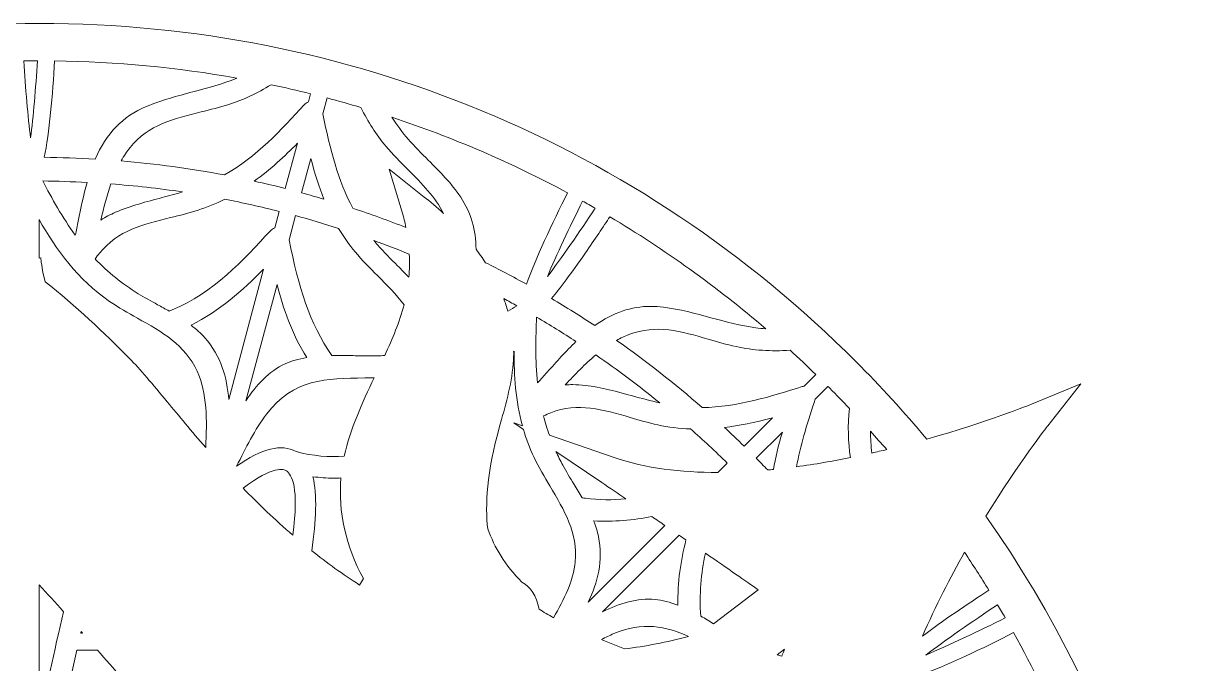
# Model space of a CAD drawing. Header units: millimetres. Extents: x 52 to 1305, y -358 to -18.
# Drawn here: x 1160.6 to 1304.7, y -125.2 to -46.4 of the extents above; entities that cross this region are included whole.
import ezdxf

# ---------------------------------------------------------------- set-up
doc = ezdxf.new("R2010")
doc.units = ezdxf.units.MM
doc.header["$MEASUREMENT"] = 0
doc.layers.add('Layer 1', color=7, linetype='Continuous')

msp = doc.modelspace()

# ---------------------------------------------------------------- linework, layer by layer
at = {"layer": 'Layer 1', "lineweight": 0}
for points, knots in [([(1304.68, -188.57), (1304.68, -159.12), (1295.81, -130.94), (1279.01, -107.05), (1283.1, -100.41), (1286.58, -96), (1286.61, -95.95), (1286.61, -95.95), (1290.7, -90.78), (1290.7, -90.78), (1290.7, -90.78), (1284.61, -93.28), (1284.61, -93.28), (1284.56, -93.3), (1279.24, -95.46), (1271.73, -97.57), (1268.94, -94.23), (1266.03, -91.04), (1263.06, -88.07), (1236.21, -61.22), (1200.52, -46.44), (1162.56, -46.44), (1124.59, -46.44), (1088.9, -61.22), (1062.06, -88.07), (1057.01, -93.11), (1052.29, -98.6), (1048.02, -104.39), (1041.03, -104.93), (1034.76, -102.76), (1031.22, -98.57), (1029.47, -96.5), (1028.57, -94.13), (1028.69, -91.89), (1028.92, -87.87), (1032.85, -84.07), (1036.95, -83.93), (1038.88, -83.85), (1040.82, -84.64), (1042.27, -86.07), (1043.69, -87.48), (1047.21, -91.36), (1047.25, -91.4), (1047.25, -91.4), (1047.77, -91.98), (1047.77, -91.98), (1047.77, -91.98), (1047.82, -91.2), (1047.82, -91.2), (1048.1, -86.29), (1045.92, -81.56), (1041.99, -78.56), (1037.98, -75.49), (1032.7, -74.63), (1027.86, -76.27), (1017.67, -79.74), (1011.92, -92.52), (1014.35, -100.54), (1016.61, -107.97), (1024.67, -117.36), (1037.04, -120.4), (1037.25, -120.46), (1037.47, -120.51), (1037.7, -120.56), (1026.4, -141.23), (1020.43, -164.74), (1020.43, -188.57), (1020.43, -211.7), (1026.07, -234.6), (1036.75, -254.82), (1036.75, -254.82), (1024.3, -262.34), (1024.3, -262.34), (1024.3, -262.34), (1048.6, -269.83), (1048.6, -269.83), (1047.35, -271.11), (1047.18, -273.16), (1048.29, -274.63), (1048.29, -274.63), (1048.56, -274.99), (1048.56, -274.99), (1049.07, -275.67), (1049.78, -276.14), (1050.6, -276.34), (1050.72, -276.37), (1050.85, -276.4), (1050.97, -276.41), (1051.94, -276.55), (1052.91, -276.3), (1053.69, -275.7), (1053.69, -275.7), (1053.83, -275.59), (1053.83, -275.59), (1053.83, -275.59), (1054.35, -301.27), (1054.35, -301.27), (1054.35, -301.27), (1064.24, -291.96), (1064.24, -291.96), (1064.47, -291.91), (1064.69, -291.87), (1064.92, -291.83), (1071.93, -298.46), (1079.51, -304.31), (1087.55, -309.32), (1087.48, -309.43), (1087.41, -309.54), (1087.35, -309.64), (1087.99, -309.92), (1088.63, -310.2), (1089.27, -310.5), (1089.28, -310.47), (1089.3, -310.44), (1089.32, -310.41), (1111.24, -323.62), (1136.42, -330.7), (1162.56, -330.7), (1172.85, -330.7), (1183.13, -329.59), (1193.13, -327.41), (1192.28, -342.47), (1201.08, -352.33), (1205.89, -355.45), (1207.12, -356.25), (1208.57, -356.86), (1210.19, -357.26), (1211.65, -357.61), (1213.26, -357.8), (1214.93, -357.8), (1221.3, -357.8), (1228.65, -355.1), (1232.81, -349.02), (1235.7, -344.8), (1236.33, -339.46), (1234.49, -334.75), (1232.68, -330.12), (1228.76, -326.72), (1223.98, -325.65), (1223.98, -325.65), (1223.23, -325.48), (1223.23, -325.48), (1223.23, -325.48), (1223.63, -326.15), (1223.63, -326.15), (1223.66, -326.19), (1226.41, -330.66), (1227.37, -332.42), (1228.35, -334.21), (1228.57, -336.3), (1227.97, -338.15), (1226.73, -342.02), (1222.06, -344.79), (1218.18, -343.97), (1218.17, -343.97), (1217.27, -343.8), (1216.67, -343.47), (1215.02, -342.73), (1213.54, -341.42), (1212.39, -339.68), (1209.4, -335.19), (1209, -328.64), (1211.31, -322.14), (1230.62, -315.11), (1247.88, -304.12), (1262.64, -289.48), (1263, -289.15), (1263.36, -288.83), (1263.72, -288.5), (1263.72, -288.5), (1263.67, -288.45), (1263.67, -288.45), (1263.71, -288.41), (1263.75, -288.37), (1263.79, -288.33), (1263.79, -288.36), (1263.8, -288.39), (1263.81, -288.42), (1264.54, -287.74), (1265.28, -287.05), (1266, -286.36), (1265.98, -286.28), (1265.96, -286.19), (1265.94, -286.1), (1290.96, -259.62), (1304.68, -225.15), (1304.68, -188.57)], [0, 0, 0, 0, 1, 1, 1, 2, 2, 2, 3, 3, 3, 4, 4, 4, 5, 5, 5, 6, 6, 6, 7, 7, 7, 8, 8, 8, 9, 9, 9, 10, 10, 10, 11, 11, 11, 12, 12, 12, 13, 13, 13, 14, 14, 14, 15, 15, 15, 16, 16, 16, 17, 17, 17, 18, 18, 18, 19, 19, 19, 20, 20, 20, 21, 21, 21, 22, 22, 22, 23, 23, 23, 24, 24, 24, 25, 25, 25, 26, 26, 26, 27, 27, 27, 28, 28, 28, 29, 29, 29, 30, 30, 30, 31, 31, 31, 32, 32, 32, 33, 33, 33, 34, 34, 34, 35, 35, 35, 36, 36, 36, 37, 37, 37, 38, 38, 38, 39, 39, 39, 40, 40, 40, 41, 41, 41, 42, 42, 42, 43, 43, 43, 44, 44, 44, 45, 45, 45, 46, 46, 46, 47, 47, 47, 48, 48, 48, 49, 49, 49, 50, 50, 50, 51, 51, 51, 52, 52, 52, 53, 53, 53, 54, 54, 54, 55, 55, 55, 56, 56, 56, 57, 57, 57, 58, 58, 58, 59, 59, 59, 60, 60, 60, 61, 61, 61, 62, 62, 62, 62]), ([(1162.31, -51.04), (1162.09, -54.37), (1161.79, -57.96), (1161.46, -60.53), (1161.13, -57.96), (1160.83, -54.37), (1160.61, -51.05), (1161.18, -51.04), (1161.74, -51.04), (1162.31, -51.04)], [0, 0, 0, 0, 1, 1, 1, 2, 2, 2, 3, 3, 3, 3]), ([(1186.82, -53.18), (1185.07, -53.9), (1183.21, -54.39), (1181.41, -54.86), (1179.52, -55.36), (1177.56, -55.88), (1175.7, -56.66), (1172.79, -57.89), (1170.78, -59.94), (1169.41, -63.12), (1167.31, -63), (1165.2, -62.93), (1163.13, -62.9), (1163.78, -60), (1164.18, -55.11), (1164.42, -51.05), (1172.01, -51.15), (1179.51, -51.86), (1186.85, -53.16), (1186.84, -53.17), (1186.83, -53.17), (1186.82, -53.18)], [0, 0, 0, 0, 1, 1, 1, 2, 2, 2, 3, 3, 3, 4, 4, 4, 5, 5, 5, 6, 6, 6, 7, 7, 7, 7]), ([(1195.65, -56.09), (1195.45, -56.16), (1195.27, -56.28), (1195.11, -56.45), (1192.36, -59.46), (1189.24, -62.87), (1185.3, -65.08), (1181.11, -64.29), (1176.84, -63.71), (1172.6, -63.35), (1172.94, -62.74), (1173.31, -62.19), (1173.71, -61.7), (1175.96, -58.9), (1179.11, -58.13), (1182.46, -57.32), (1183.57, -57.04), (1184.73, -56.76), (1185.86, -56.4), (1187.66, -55.82), (1189.37, -55.02), (1191.06, -53.98), (1192.69, -54.32), (1194.31, -54.69), (1195.92, -55.09), (1195.92, -55.09), (1195.65, -56.09), (1195.65, -56.09)], [0, 0, 0, 0, 1, 1, 1, 2, 2, 2, 3, 3, 3, 4, 4, 4, 5, 5, 5, 6, 6, 6, 7, 7, 7, 8, 8, 8, 9, 9, 9, 9]), ([(1205.17, -61.54), (1206.03, -62.56), (1206.99, -63.52), (1207.91, -64.44), (1209.62, -66.16), (1211.26, -67.81), (1212.28, -69.83), (1211.44, -69.05), (1210.63, -68.36), (1209.9, -67.79), (1209.9, -67.79), (1205.58, -64.38), (1205.58, -64.38), (1205.58, -64.38), (1207.18, -69.66), (1207.18, -69.66), (1207.37, -70.27), (1207.52, -70.9), (1207.65, -71.54), (1205.51, -70.7), (1203.32, -69.9), (1201.1, -69.17), (1199.31, -65.75), (1198.33, -62.04), (1197.42, -57.55), (1197.42, -57.55), (1197.94, -55.6), (1197.94, -55.6), (1199.34, -55.97), (1200.73, -56.37), (1202.11, -56.78), (1202.98, -58.55), (1203.98, -60.11), (1205.17, -61.54)], [0, 0, 0, 0, 1, 1, 1, 2, 2, 2, 3, 3, 3, 4, 4, 4, 5, 5, 5, 6, 6, 6, 7, 7, 7, 8, 8, 8, 9, 9, 9, 10, 10, 10, 11, 11, 11, 11]), ([(1227.54, -67.28), (1225.7, -70.93), (1223.49, -75.54), (1222.5, -78.53), (1220.81, -77.6), (1219.11, -76.71), (1217.43, -75.87), (1217.06, -75.3), (1216.67, -74.75), (1216.27, -74.22), (1216.28, -71.85), (1215.66, -69.74), (1214.38, -67.81), (1213.24, -66.1), (1211.79, -64.65), (1210.39, -63.26), (1209.56, -62.43), (1208.7, -61.58), (1207.93, -60.69), (1207.19, -59.84), (1206.53, -58.94), (1205.92, -57.98), (1213.38, -60.45), (1220.61, -63.56), (1227.54, -67.28)], [0, 0, 0, 0, 1, 1, 1, 2, 2, 2, 3, 3, 3, 4, 4, 4, 5, 5, 5, 6, 6, 6, 7, 7, 7, 8, 8, 8, 8]), ([(1188.99, -65.84), (1190.97, -64.4), (1192.74, -62.76), (1194.29, -61.18), (1194.29, -61.18), (1192.8, -66.74), (1192.8, -66.74), (1191.57, -66.43), (1190.29, -66.13), (1188.99, -65.84)], [0, 0, 0, 0, 1, 1, 1, 2, 2, 2, 3, 3, 3, 3]), ([(1194.81, -67.28), (1194.81, -67.28), (1195.94, -63.05), (1195.94, -63.05), (1196.44, -64.97), (1196.96, -66.58), (1197.56, -68.06), (1196.7, -67.8), (1195.79, -67.54), (1194.81, -67.28)], [0, 0, 0, 0, 1, 1, 1, 2, 2, 2, 3, 3, 3, 3]), ([(1162.95, -65.82), (1164.73, -65.84), (1166.56, -65.9), (1168.41, -66), (1167.98, -67.54), (1167.64, -69.18), (1167.32, -70.76), (1167.2, -71.33), (1167.09, -71.9), (1166.96, -72.48), (1165.38, -70.31), (1164.06, -67.95), (1162.95, -65.82)], [0, 0, 0, 0, 1, 1, 1, 2, 2, 2, 3, 3, 3, 4, 4, 4, 4]), ([(1170.1, -70.62), (1170.46, -69.08), (1170.84, -67.59), (1171.35, -66.18), (1174.26, -66.4), (1177.21, -66.73), (1180.16, -67.17), (1179.31, -67.42), (1178.47, -67.64), (1177.64, -67.86), (1175.74, -68.36), (1173.79, -68.88), (1171.92, -69.67), (1171.28, -69.94), (1170.67, -70.26), (1170.1, -70.62)], [0, 0, 0, 0, 1, 1, 1, 2, 2, 2, 3, 3, 3, 4, 4, 4, 5, 5, 5, 5]), ([(1178.68, -70.32), (1179.8, -70.05), (1180.96, -69.76), (1182.09, -69.4), (1183.19, -69.05), (1184.26, -68.61), (1185.35, -68.06), (1187.58, -68.5), (1189.83, -69), (1192.04, -69.56), (1192.04, -69.56), (1191.5, -71.59), (1191.5, -71.59), (1191.3, -71.66), (1191.12, -71.78), (1190.96, -71.95), (1187.68, -75.53), (1183.95, -79.6), (1178.89, -81.68), (1178.77, -81.73), (1178.64, -81.78), (1178.51, -81.83), (1178.04, -81.56), (1177.56, -81.3), (1177.09, -81.04), (1176.25, -80.58), (1175.46, -80.15), (1174.71, -79.69), (1172.71, -78.45), (1170.97, -77.05), (1169.41, -75.42), (1169.58, -75.16), (1169.76, -74.92), (1169.94, -74.7), (1172.19, -71.9), (1175.34, -71.13), (1178.68, -70.32)], [0, 0, 0, 0, 1, 1, 1, 2, 2, 2, 3, 3, 3, 4, 4, 4, 5, 5, 5, 6, 6, 6, 7, 7, 7, 8, 8, 8, 9, 9, 9, 10, 10, 10, 11, 11, 11, 12, 12, 12, 12]), ([(1230.94, -69.17), (1229, -72.1), (1226.75, -75.35), (1225.06, -77.57), (1226.14, -75), (1227.82, -71.43), (1229.38, -68.29), (1229.9, -68.58), (1230.42, -68.88), (1230.94, -69.17)], [0, 0, 0, 0, 1, 1, 1, 2, 2, 2, 3, 3, 3, 3]), ([(1162.77, -75.78), (1162.77, -75.78), (1162.72, -75.29), (1162.72, -75.29), (1162.72, -75.29), (1162.5, -75.32), (1162.5, -75.32), (1162.5, -75.32), (1162.5, -70.55), (1162.5, -70.55), (1164.63, -74.26), (1167.23, -77.93), (1171.18, -80.63), (1172.29, -81.39), (1173.46, -82.05), (1174.6, -82.69), (1177.63, -84.39), (1180.5, -86), (1181.95, -89.21), (1183.18, -91.92), (1183.18, -95.26), (1183.01, -98.6), (1181.26, -96.59), (1179.68, -94.69), (1178.28, -93), (1176.48, -90.83), (1174.92, -88.95), (1173.65, -87.67), (1170.47, -84.46), (1167.02, -81.19), (1163.24, -78.21), (1162.89, -76.76), (1162.78, -75.82), (1162.77, -75.78)], [0, 0, 0, 0, 1, 1, 1, 2, 2, 2, 3, 3, 3, 4, 4, 4, 5, 5, 5, 6, 6, 6, 7, 7, 7, 8, 8, 8, 9, 9, 9, 10, 10, 10, 11, 11, 11, 11]), ([(1204.14, -77.45), (1205.32, -78.64), (1206.47, -79.79), (1207.41, -81.06), (1206.86, -83.16), (1206, -85.2), (1205.04, -87.28), (1204.74, -87.3), (1204.43, -87.32), (1204.11, -87.33), (1203.28, -87.35), (1202.38, -87.33), (1201.41, -87.31), (1200.73, -87.3), (1200.03, -87.28), (1199.33, -87.28), (1199.07, -87.28), (1198.8, -87.28), (1198.54, -87.29), (1195.75, -83.3), (1194.44, -78.86), (1193.27, -73.05), (1193.27, -73.05), (1194.06, -70.08), (1194.06, -70.08), (1195.84, -70.57), (1197.62, -71.09), (1199.35, -71.65), (1199.98, -72.7), (1200.65, -73.65), (1201.4, -74.54), (1202.26, -75.57), (1203.21, -76.52), (1204.14, -77.45)], [0, 0, 0, 0, 1, 1, 1, 2, 2, 2, 3, 3, 3, 4, 4, 4, 5, 5, 5, 6, 6, 6, 7, 7, 7, 8, 8, 8, 9, 9, 9, 10, 10, 10, 11, 11, 11, 11]), ([(1250.69, -83.88), (1248.82, -83.63), (1246.96, -83.12), (1245.17, -82.64), (1243.28, -82.12), (1241.32, -81.59), (1239.32, -81.34), (1238.79, -81.27), (1238.28, -81.24), (1237.78, -81.24), (1235.35, -81.24), (1233.12, -82.01), (1230.88, -83.61), (1229.16, -82.47), (1227.37, -81.35), (1225.56, -80.28), (1226.57, -79.08), (1227.94, -77.23), (1229.73, -74.67), (1230.87, -73.02), (1231.94, -71.42), (1232.74, -70.22), (1239.46, -74.23), (1245.88, -78.83), (1251.91, -84), (1251.5, -83.97), (1251.1, -83.94), (1250.69, -83.88)], [0, 0, 0, 0, 1, 1, 1, 2, 2, 2, 3, 3, 3, 4, 4, 4, 5, 5, 5, 6, 6, 6, 7, 7, 7, 8, 8, 8, 9, 9, 9, 9]), ([(1208, -77.66), (1207.54, -77.18), (1207.08, -76.72), (1206.62, -76.26), (1205.79, -75.43), (1204.93, -74.58), (1204.16, -73.69), (1204, -73.51), (1203.84, -73.32), (1203.69, -73.13), (1205.15, -73.66), (1206.61, -74.23), (1208.06, -74.82), (1208.1, -75.76), (1208.08, -76.71), (1208, -77.66)], [0, 0, 0, 0, 1, 1, 1, 2, 2, 2, 3, 3, 3, 4, 4, 4, 5, 5, 5, 5]), ([(1185.84, -92.71), (1185.63, -90.04), (1184.9, -87.35), (1182.9, -85.1), (1182.42, -84.57), (1181.86, -84.06), (1181.2, -83.56), (1184.7, -81.8), (1187.57, -79.29), (1190.13, -76.68), (1190.13, -76.68), (1185.84, -92.71), (1185.84, -92.71)], [0, 0, 0, 0, 1, 1, 1, 2, 2, 2, 3, 3, 3, 4, 4, 4, 4]), ([(1192.8, -88.3), (1190.79, -89.21), (1189.22, -90.96), (1187.96, -92.86), (1187.96, -92.86), (1191.79, -78.55), (1191.79, -78.55), (1192.54, -81.45), (1193.6, -84.6), (1195.44, -87.54), (1194.43, -87.71), (1193.56, -87.96), (1192.8, -88.3)], [0, 0, 0, 0, 1, 1, 1, 2, 2, 2, 3, 3, 3, 4, 4, 4, 4]), ([(1220.2, -81.85), (1220.04, -81.32), (1219.87, -80.8), (1219.68, -80.29), (1220.22, -80.58), (1220.76, -80.87), (1221.29, -81.16), (1220.93, -81.39), (1220.57, -81.62), (1220.2, -81.85)], [0, 0, 0, 0, 1, 1, 1, 2, 2, 2, 3, 3, 3, 3]), ([(1228.56, -85.57), (1227.33, -86.74), (1226.16, -88.07), (1225.02, -89.35), (1224.64, -89.79), (1224.24, -90.23), (1223.85, -90.67), (1223.55, -87.88), (1223.61, -85.05), (1223.72, -82.57), (1225.36, -83.53), (1226.99, -84.54), (1228.56, -85.57)], [0, 0, 0, 0, 1, 1, 1, 2, 2, 2, 3, 3, 3, 4, 4, 4, 4]), ([(1256.65, -91.06), (1256.56, -91.07), (1256.47, -91.09), (1256.39, -91.12), (1252.65, -92.3), (1248.42, -93.63), (1244.1, -93.69), (1240.75, -90.76), (1237.21, -87.99), (1233.56, -85.43), (1234.07, -85.14), (1234.58, -84.9), (1235.08, -84.7), (1238.43, -83.41), (1241.55, -84.32), (1244.85, -85.28), (1245.95, -85.61), (1247.09, -85.94), (1248.26, -86.19), (1250.38, -86.65), (1252.56, -86.8), (1254.91, -86.65), (1255.98, -87.62), (1257.04, -88.61), (1258.08, -89.62), (1258.08, -89.62), (1256.65, -91.06), (1256.65, -91.06)], [0, 0, 0, 0, 1, 1, 1, 2, 2, 2, 3, 3, 3, 4, 4, 4, 5, 5, 5, 6, 6, 6, 7, 7, 7, 8, 8, 8, 9, 9, 9, 9]), ([(1222.1, -96.37), (1222.44, -97.53), (1222.87, -98.69), (1223.43, -99.84), (1224, -101.05), (1224.69, -102.21), (1225.36, -103.33), (1227.13, -106.32), (1228.81, -109.15), (1228.46, -112.65), (1228.24, -115), (1227.14, -117.29), (1225.79, -119.54), (1225.18, -119.2), (1224.58, -118.85), (1224.02, -118.48), (1223.71, -116.85), (1223.01, -115.76), (1221.9, -115.15), (1219.86, -113.13), (1218.54, -110.89), (1217.72, -108.62), (1217.36, -105.71), (1217.61, -101.7), (1219.17, -96.01), (1219.17, -96.01), (1219.41, -95.15), (1219.41, -95.15), (1220.11, -92.64), (1220.83, -90.04), (1220.9, -87.3), (1220.91, -87.15), (1220.9, -87), (1220.9, -86.85), (1220.9, -86.85), (1220.95, -86.76), (1220.95, -86.76), (1220.94, -89.76), (1221.14, -92.86), (1221.98, -95.93), (1221.98, -95.93), (1220.91, -95.56), (1220.91, -95.56), (1220.91, -95.56), (1222.1, -96.37), (1222.1, -96.37)], [0, 0, 0, 0, 1, 1, 1, 2, 2, 2, 3, 3, 3, 4, 4, 4, 5, 5, 5, 6, 6, 6, 7, 7, 7, 8, 8, 8, 9, 9, 9, 10, 10, 10, 11, 11, 11, 12, 12, 12, 13, 13, 13, 14, 14, 14, 15, 15, 15, 15]), ([(1238.88, -93.11), (1237.75, -92.86), (1236.63, -92.56), (1235.54, -92.26), (1233.65, -91.75), (1231.7, -91.22), (1229.69, -90.96), (1229.19, -90.9), (1228.69, -90.87), (1228.19, -90.87), (1227.87, -90.87), (1227.55, -90.88), (1227.24, -90.91), (1228.44, -89.61), (1229.69, -88.32), (1231.01, -87.22), (1233.69, -89.06), (1236.33, -91.04), (1238.88, -93.11)], [0, 0, 0, 0, 1, 1, 1, 2, 2, 2, 3, 3, 3, 4, 4, 4, 5, 5, 5, 6, 6, 6, 6]), ([(1200.06, -99.67), (1198.19, -99.82), (1196.2, -99.66), (1194.12, -99.1), (1192.32, -98.12), (1189.97, -98.69), (1186.8, -100.91), (1186.8, -100.91), (1186.81, -100.9), (1186.81, -100.9), (1187.92, -98.68), (1189.07, -96.38), (1190.5, -94.49), (1193.78, -90.16), (1197.85, -90.11), (1202.57, -90.05), (1202.95, -90.05), (1203.34, -90.04), (1203.74, -90.03), (1202.27, -93.11), (1200.8, -96.27), (1200.06, -99.67)], [0, 0, 0, 0, 1, 1, 1, 2, 2, 2, 3, 3, 3, 4, 4, 4, 5, 5, 5, 6, 6, 6, 7, 7, 7, 7]), ([(1262.34, -99.85), (1260.21, -100.28), (1257.98, -100.67), (1255.7, -100.97), (1256.17, -98.45), (1256.94, -95.87), (1257.91, -93), (1257.91, -92.98), (1257.92, -92.96), (1257.92, -92.94), (1257.96, -92.85), (1257.99, -92.75), (1258.01, -92.65), (1258.01, -92.65), (1259.57, -91.09), (1259.57, -91.09), (1259.65, -91.16), (1259.73, -91.24), (1259.81, -91.32), (1260.61, -92.12), (1261.41, -92.95), (1262.21, -93.8), (1262, -95.92), (1262.04, -97.91), (1262.34, -99.85)], [0, 0, 0, 0, 1, 1, 1, 2, 2, 2, 3, 3, 3, 4, 4, 4, 5, 5, 5, 6, 6, 6, 7, 7, 7, 8, 8, 8, 8]), ([(1224.57, -94.72), (1224.88, -94.57), (1225.17, -94.44), (1225.46, -94.33), (1228.8, -93.03), (1231.92, -93.94), (1235.22, -94.91), (1236.33, -95.23), (1237.47, -95.57), (1238.63, -95.82), (1239.95, -96.1), (1241.27, -96.27), (1242.66, -96.32), (1244.2, -97.67), (1245.72, -99.08), (1247.19, -100.52), (1247.19, -100.52), (1246.03, -101.67), (1246.03, -101.67), (1241.52, -101.68), (1237.12, -101.17), (1233.27, -99.84), (1233.27, -99.84), (1225.29, -97.08), (1225.29, -97.08), (1225.02, -96.3), (1224.78, -95.52), (1224.57, -94.72)], [0, 0, 0, 0, 1, 1, 1, 2, 2, 2, 3, 3, 3, 4, 4, 4, 5, 5, 5, 6, 6, 6, 7, 7, 7, 8, 8, 8, 9, 9, 9, 9]), ([(1249.26, -98.45), (1248.41, -97.62), (1247.6, -96.85), (1246.83, -96.13), (1248.62, -95.92), (1250.53, -95.54), (1252.76, -94.94), (1252.76, -94.94), (1249.26, -98.45), (1249.26, -98.45)], [0, 0, 0, 0, 1, 1, 1, 2, 2, 2, 3, 3, 3, 3]), ([(1250.74, -99.91), (1250.74, -99.91), (1253.96, -96.7), (1253.96, -96.7), (1253.47, -98.4), (1253.12, -99.89), (1252.88, -101.3), (1252.64, -101.33), (1252.4, -101.35), (1252.16, -101.37), (1251.67, -100.86), (1251.2, -100.38), (1250.74, -99.91)], [0, 0, 0, 0, 1, 1, 1, 2, 2, 2, 3, 3, 3, 4, 4, 4, 4]), ([(1264.97, -99.29), (1264.87, -98.4), (1264.81, -97.51), (1264.81, -96.61), (1265.47, -97.35), (1266.14, -98.1), (1266.8, -98.86), (1266.2, -99), (1265.59, -99.15), (1264.97, -99.29)], [0, 0, 0, 0, 1, 1, 1, 2, 2, 2, 3, 3, 3, 3]), ([(1229.72, -104.85), (1229.59, -104.83), (1229.46, -104.81), (1229.32, -104.79), (1229, -104.23), (1228.66, -103.68), (1228.33, -103.14), (1227.84, -102.33), (1227.37, -101.56), (1226.96, -100.79), (1226.65, -100.23), (1226.37, -99.66), (1226.11, -99.09), (1226.11, -99.09), (1231.74, -102.91), (1231.74, -102.91), (1232.77, -103.61), (1233.75, -104.28), (1234.7, -104.92), (1233.07, -105.07), (1231.4, -105.08), (1229.72, -104.85)], [0, 0, 0, 0, 1, 1, 1, 2, 2, 2, 3, 3, 3, 4, 4, 4, 5, 5, 5, 6, 6, 6, 7, 7, 7, 7]), ([(1193.72, -109.39), (1191.52, -107.49), (1189.49, -105.54), (1187.61, -103.6), (1191.3, -100.83), (1192.61, -101.24), (1192.96, -101.48), (1193.6, -101.92), (1194.51, -103.55), (1193.72, -109.39)], [0, 0, 0, 0, 1, 1, 1, 2, 2, 2, 3, 3, 3, 3]), ([(1196.2, -102.2), (1197.05, -102.31), (1197.89, -102.37), (1198.73, -102.37), (1199.04, -102.37), (1199.34, -102.36), (1199.65, -102.35), (1199.28, -106.49), (1200.27, -110.83), (1202.41, -114.71), (1202.41, -114.71), (1201.94, -115.52), (1201.94, -115.52), (1199.87, -114.2), (1197.91, -112.79), (1196.05, -111.3), (1196.61, -107.59), (1196.74, -104.41), (1196.2, -102.2)], [0, 0, 0, 0, 1, 1, 1, 2, 2, 2, 3, 3, 3, 4, 4, 4, 5, 5, 5, 6, 6, 6, 6]), ([(1231.34, -109.57), (1231.21, -108.95), (1231.01, -108.31), (1230.74, -107.63), (1233.21, -107.78), (1235.62, -107.53), (1237.9, -107.1), (1238.45, -107.48), (1238.99, -107.84), (1239.51, -108.2), (1239.51, -108.2), (1230.08, -117.63), (1230.08, -117.63), (1231.23, -115.21), (1231.94, -112.52), (1231.34, -109.57)], [0, 0, 0, 0, 1, 1, 1, 2, 2, 2, 3, 3, 3, 4, 4, 4, 5, 5, 5, 5]), ([(1241.26, -109.4), (1241.55, -109.59), (1241.83, -109.78), (1242.1, -109.97), (1241.48, -112.48), (1241.04, -115.2), (1241.12, -118), (1240.11, -117.61), (1239.18, -117.38), (1238.32, -117.29), (1236.12, -117.07), (1233.88, -117.8), (1231.84, -118.82), (1231.84, -118.82), (1241.26, -109.4), (1241.26, -109.4)], [0, 0, 0, 0, 1, 1, 1, 2, 2, 2, 3, 3, 3, 4, 4, 4, 5, 5, 5, 5]), ([(1250.99, -116.1), (1250.99, -116.1), (1245.5, -120.28), (1245.5, -120.28), (1244.98, -119.96), (1244.46, -119.65), (1243.92, -119.35), (1243.71, -116.68), (1243.98, -114.1), (1244.49, -111.61), (1247.3, -113.54), (1249.43, -115.01), (1250.99, -116.1)], [0, 0, 0, 0, 1, 1, 1, 2, 2, 2, 3, 3, 3, 4, 4, 4, 4]), ([(1279.37, -116.16), (1276.77, -117.85), (1273.65, -119.95), (1271.2, -121.82), (1272.82, -118.09), (1274.64, -114.57), (1276.38, -111.5), (1277.41, -113.03), (1278.41, -114.58), (1279.37, -116.16)], [0, 0, 0, 0, 1, 1, 1, 2, 2, 2, 3, 3, 3, 3]), ([(1162.5, -133.06), (1162.5, -133.06), (1162.5, -115.48), (1162.5, -115.48), (1163.52, -116.58), (1164.53, -117.69), (1165.52, -118.8), (1164.34, -123.65), (1163.33, -128.62), (1162.5, -133.06)], [0, 0, 0, 0, 1, 1, 1, 2, 2, 2, 3, 3, 3, 3]), ([(1271.61, -124.13), (1273.95, -122.35), (1277.43, -119.95), (1280.45, -117.95), (1280.78, -118.52), (1281.1, -119.05), (1281.39, -119.56), (1278.15, -121.18), (1274.33, -122.99), (1271.61, -124.13)], [0, 0, 0, 0, 1, 1, 1, 2, 2, 2, 3, 3, 3, 3]), ([(1233.23, -121.5), (1236.77, -120.01), (1239.59, -120.57), (1242.4, -121.85), (1239.76, -122.56), (1237.12, -123.07), (1234.54, -123.38), (1234.54, -123.38), (1232.07, -122.38), (1232.07, -122.38), (1231.94, -122.33), (1231.82, -122.28), (1231.69, -122.23), (1232.2, -121.97), (1232.71, -121.72), (1233.23, -121.5)], [0, 0, 0, 0, 1, 1, 1, 2, 2, 2, 3, 3, 3, 4, 4, 4, 5, 5, 5, 5]), ([(1167.83, -121.43), (1167.77, -121.43), (1167.7, -121.43), (1167.63, -121.43), (1167.65, -121.37), (1167.66, -121.31), (1167.68, -121.25), (1167.73, -121.31), (1167.78, -121.37), (1167.83, -121.43)], [0, 0, 0, 0, 1, 1, 1, 2, 2, 2, 3, 3, 3, 3]), ([(1282.41, -121.38), (1284.78, -125.66), (1286.93, -130.07), (1288.8, -134.49), (1290.05, -137.44), (1291.2, -140.47), (1292.25, -143.51), (1291.69, -143.16), (1291.17, -142.8), (1290.66, -142.41), (1289.17, -141.26), (1287.81, -139.89), (1286.5, -138.57), (1285.12, -137.18), (1283.69, -135.74), (1282.08, -134.52), (1280.03, -132.96), (1277.74, -132.2), (1275.1, -132.2), (1274.72, -132.2), (1274.34, -132.22), (1273.95, -132.25), (1272.97, -130.29), (1271.96, -128.39), (1270.95, -126.58), (1274.09, -125.5), (1278.79, -123.23), (1282.41, -121.38)], [0, 0, 0, 0, 1, 1, 1, 2, 2, 2, 3, 3, 3, 4, 4, 4, 5, 5, 5, 6, 6, 6, 7, 7, 7, 8, 8, 8, 9, 9, 9, 9]), ([(1167.15, -123.55), (1167.78, -123.52), (1168.64, -123.51), (1169.68, -123.53), (1171.7, -125.84), (1173.72, -128.11), (1175.77, -130.29), (1175.77, -130.29), (1175.73, -130.43), (1175.73, -130.43), (1172.27, -129.68), (1169.01, -129.51), (1166.78, -129.51), (1166.46, -129.51), (1166.16, -129.51), (1165.89, -129.52), (1166.3, -127.48), (1166.72, -125.47), (1167.15, -123.55)], [0, 0, 0, 0, 1, 1, 1, 2, 2, 2, 3, 3, 3, 4, 4, 4, 5, 5, 5, 6, 6, 6, 6]), ([(1254.23, -123.43), (1254.2, -123.5), (1254.18, -123.58), (1254.15, -123.65), (1254.07, -123.85), (1253.98, -124.05), (1253.88, -124.26), (1253.7, -124.21), (1253.52, -124.16), (1253.34, -124.1), (1253.34, -124.1), (1254.23, -123.43), (1254.23, -123.43)], [0, 0, 0, 0, 1, 1, 1, 2, 2, 2, 3, 3, 3, 4, 4, 4, 4])]:
    msp.add_open_spline(points, degree=3, knots=knots, dxfattribs=at)

doc.saveas('drawing.dxf')
